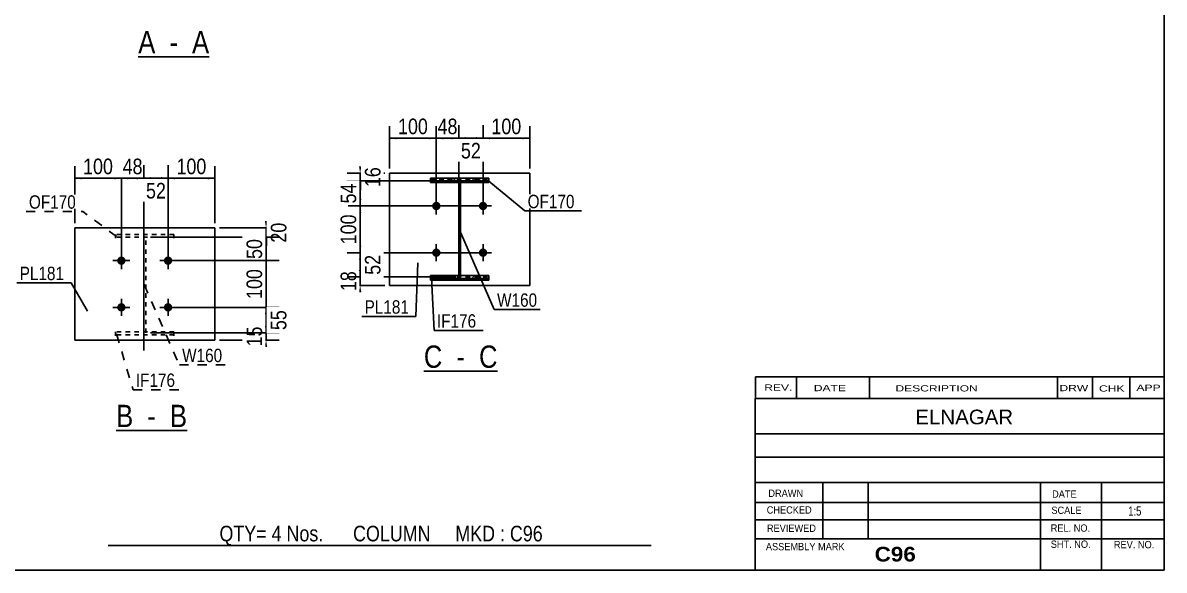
# Model space of a CAD drawing. Header units: millimetres. Extents: x -231 to 171, y -191 to 86.
# Drawn here: x -73 to 171.4, y -191.4 to -74.3 of the extents above; entities that cross this region are included whole.
import ezdxf

# ---------------------------------------------------------------- set-up
doc = ezdxf.new("R2010")
doc.units = ezdxf.units.MM
doc.linetypes.add('DXK_LINE_DOT1', pattern=[1.8814, 0.9407, -0.9407])
doc.linetypes.add('DXK_LINE_DOT2', pattern=[3.9198, 1.9599, -1.9599])
doc.styles.add('Arial', font='ARIAL.TTF', dxfattribs={"height": 0.2})
doc.styles.add('Arial Bold', font='ARIALBD.TTF', dxfattribs={"height": 0.2})
doc.styles.add('Arial Narrow', font='ARIALN.TTF', dxfattribs={"height": 0.2})

# ---------------------------------------------------------------- blocks, each defined once
blk = doc.blocks.new('Unknown-623535917-1209')
at = {"color": 5, "linetype": 'Continuous'}
for p, q in [((171.45, -191.45), (171.45, 85.55)), ((-228.55, -191.45), (171.45, -191.45))]:
    blk.add_line(p, q, dxfattribs=at)
blk = doc.blocks.new('Unknown-623535917-12 - 1282')
at = {"color": 7, "linetype": 'Continuous'}
blk.add_line((-48.23, -81.53), (-33.05, -81.53), dxfattribs=at)
at = {"color": 0, "linetype": 'Continuous'}
for points in [[(-44.57, -80.78), (-44.57, -75.78), (-48.23, -75.78), (-48.23, -80.78)], [(-38.21, -80.78), (-38.21, -75.78), (-43.07, -75.78), (-43.07, -80.78)], [(-33.05, -80.78), (-33.05, -75.78), (-36.71, -75.78), (-36.71, -80.78)]]:
    blk.add_wipeout(points, dxfattribs=at)
at = {"color": 6, "linetype": 'Continuous', "style": 'Arial Narrow'}
for s, height, p in [('A', 4.77, (-48.23, -80.78)), ('A', 4.77, (-36.71, -80.78)), (' - ', 4.772, (-43.07, -80.78))]:
    blk.add_text(s, height=height, dxfattribs=at).set_placement(p)
blk = doc.blocks.new('Unknown-623535917-13 - 1660')
at = {"color": 7, "linetype": 'Continuous'}
blk.add_line((-52.96, -161.57), (-37.79, -161.57), dxfattribs=at)
at = {"color": 0, "linetype": 'Continuous'}
for points in [[(-49.31, -160.82), (-49.31, -155.82), (-52.96, -155.82), (-52.96, -160.82)], [(-42.94, -160.82), (-42.94, -155.82), (-47.81, -155.82), (-47.81, -160.82)], [(-37.79, -160.82), (-37.79, -155.82), (-41.44, -155.82), (-41.44, -160.82)]]:
    blk.add_wipeout(points, dxfattribs=at)
at = {"color": 6, "linetype": 'Continuous', "style": 'Arial Narrow'}
for s, height, p in [('B', 4.77, (-52.96, -160.82)), ('B', 4.77, (-41.44, -160.82)), (' - ', 4.772, (-47.81, -160.82))]:
    blk.add_text(s, height=height, dxfattribs=at).set_placement(p)
blk = doc.blocks.new('Unknown-623535917-14 - 2284')
at = {"color": 7, "linetype": 'Continuous'}
blk.add_line((12.92, -148.88), (28.7, -148.88), dxfattribs=at)
at = {"color": 0, "linetype": 'Continuous'}
for points in [[(16.88, -148.13), (16.88, -143.13), (12.92, -143.13), (12.92, -148.13)], [(23.24, -148.13), (23.24, -143.13), (18.38, -143.13), (18.38, -148.13)], [(28.7, -148.13), (28.7, -143.13), (24.74, -143.13), (24.74, -148.13)]]:
    blk.add_wipeout(points, dxfattribs=at)
at = {"color": 6, "linetype": 'Continuous', "style": 'Arial Narrow'}
for s, height, p in [('C', 4.77, (12.92, -148.13)), ('C', 4.77, (24.74, -148.13)), (' - ', 4.772, (18.38, -148.13))]:
    blk.add_text(s, height=height, dxfattribs=at).set_placement(p)
blk = doc.blocks.new('Part-623535917-1679 - 1660')
at = {"color": 2, "linetype": 'Continuous'}
for p, q in [((-61.85, -118.19), (-31.85, -118.19)), ((-61.85, -118.19), (-61.85, -142.19)), ((-31.85, -118.19), (-31.85, -142.19)), ((-61.85, -142.19), (-31.85, -142.19))]:
    blk.add_line(p, q, dxfattribs=at)
blk = doc.blocks.new('Part-623535917-1668 - 1660')
at = {"color": 7, "linetype": 'DXK_LINE_DOT1'}
for p, q in [((-40.6, -119.6), (-53.1, -119.6)), ((-53.1, -119.6), (-53.1, -120.4)), ((-40.6, -120.4), (-40.6, -119.6)), ((-40.6, -120.19), (-53.1, -120.19))]:
    blk.add_line(p, q, dxfattribs=at)
blk = doc.blocks.new('Part-623535917-1673 - 1660')
at = {"color": 7, "linetype": 'DXK_LINE_DOT1'}
for p, q in [((-40.6, -140.46), (-53.1, -140.46)), ((-53.1, -140.46), (-53.1, -141.26)), ((-40.6, -141.05), (-53.1, -141.05)), ((-40.6, -141.26), (-40.6, -140.46))]:
    blk.add_line(p, q, dxfattribs=at)
blk = doc.blocks.new('Part-623535917-1685 - 1660')
at = {"color": 7, "linetype": 'DXK_LINE_DOT1'}
for p, q in [((-47.05, -120.19), (-47.05, -140.65)), ((-46.65, -140.65), (-46.65, -120.19)), ((-46.65, -140.45), (-47.05, -140.45))]:
    blk.add_line(p, q, dxfattribs=at)
blk = doc.blocks.new('Bolt-623535917-1687 - 1660')
at = {"linetype": 'Continuous'}
for points in [[(-52.75, -125.19, -1), (-50.95, -125.19, -1)], [(-42.75, -125.19, -1), (-40.95, -125.19, -1)], [(-52.75, -135.19, -1), (-50.95, -135.19, -1)], [(-42.75, -135.19, -1), (-40.95, -135.19, -1)]]:
    blk.add_hatch(color=3, dxfattribs=at).paths.add_polyline_path(points)
at = {"color": 3, "linetype": 'Continuous'}
for p, q in [((-51.85, -126.99), (-51.85, -123.39)), ((-41.85, -126.99), (-41.85, -123.39)), ((-53.65, -125.19), (-50.05, -125.19)), ((-43.65, -125.19), (-40.05, -125.19)), ((-51.85, -136.99), (-51.85, -133.39)), ((-41.85, -136.99), (-41.85, -133.39)), ((-53.65, -135.19), (-50.05, -135.19)), ((-43.65, -135.19), (-40.05, -135.19))]:
    blk.add_line(p, q, dxfattribs=at)
blk = doc.blocks.new('Part-623535917-2294 - 2284')
at = {"linetype": 'Continuous'}
h = blk.add_hatch(dxfattribs=at)
h.set_pattern_fill('', scale=0.3, style=0, pattern_type=0)
h.set_pattern_definition([(45, (20.3896, -108.1313), (-0.67352, 0.67352), [])])
h.paths.add_polyline_path([(20.79, -108.13), (20.39, -108.13), (20.39, -128.38), (20.79, -128.38)])
at = {"color": 7, "linetype": 'DXK_LINE_DOT1'}
for p, q in [((20.39, -128.75), (20.39, -108.13)), ((20.39, -108.49), (20.79, -108.49)), ((20.79, -128.75), (20.79, -108.13))]:
    blk.add_line(p, q, dxfattribs=at)
at = {"color": 2, "linetype": 'Continuous'}
for p, q in [((20.79, -108.13), (20.39, -108.13)), ((20.39, -108.13), (20.39, -128.38)), ((20.79, -128.38), (20.79, -108.13)), ((20.39, -128.38), (20.79, -128.38))]:
    blk.add_line(p, q, dxfattribs=at)
blk = doc.blocks.new('Part-623535917-2286 - 2284')
at = {"linetype": 'Continuous'}
h = blk.add_hatch(dxfattribs=at)
h.set_pattern_fill('', scale=0.3, style=0, pattern_type=0)
h.set_pattern_definition([(45, (14.3396, -128.3826), (-0.67352, 0.67352), [])])
h.paths.add_polyline_path([(26.84, -128.38), (14.34, -128.38), (14.34, -128.99), (26.84, -128.99)])
at = {"color": 7, "linetype": 'DXK_LINE_DOT1'}
for p, q in [((14.34, -128.99), (14.34, -128.38)), ((14.34, -128.75), (26.84, -128.75)), ((26.84, -128.99), (26.84, -128.38))]:
    blk.add_line(p, q, dxfattribs=at)
at = {"color": 2, "linetype": 'Continuous'}
for p, q in [((14.34, -128.99), (14.34, -128.38)), ((14.34, -128.38), (26.84, -128.38)), ((14.34, -129.34), (14.34, -128.99)), ((14.34, -128.99), (26.84, -128.99)), ((14.34, -129.34), (26.84, -129.34)), ((26.84, -128.99), (26.84, -128.38)), ((26.84, -129.34), (26.84, -128.99))]:
    blk.add_line(p, q, dxfattribs=at)
blk = doc.blocks.new('Part-623535917-2285 - 2284')
at = {"linetype": 'Continuous'}
h = blk.add_hatch(dxfattribs=at)
h.set_pattern_fill('', scale=0.3, style=0, pattern_type=0)
h.set_pattern_definition([(45, (14.3396, -107.5238), (-0.67352, 0.67352), [])])
h.paths.add_polyline_path([(26.84, -107.52), (14.34, -107.52), (14.34, -108.13), (26.84, -108.13)])
at = {"color": 7, "linetype": 'DXK_LINE_DOT1'}
for p, q in [((14.34, -107.89), (14.34, -107.52)), ((26.84, -107.52), (26.84, -108.13)), ((14.34, -108.13), (14.34, -107.89)), ((14.34, -107.89), (26.84, -107.89)), ((20.79, -108.48), (20.39, -108.48))]:
    blk.add_line(p, q, dxfattribs=at)
at = {"color": 2, "linetype": 'Continuous'}
for p, q in [((14.34, -108.13), (14.34, -107.52)), ((14.34, -107.52), (26.84, -107.52)), ((26.84, -108.13), (26.84, -107.52)), ((14.34, -108.13), (14.34, -108.48)), ((14.34, -108.13), (26.84, -108.13)), ((14.34, -108.48), (20.39, -108.48)), ((26.84, -108.48), (20.79, -108.48)), ((26.84, -108.13), (26.84, -108.48))]:
    blk.add_line(p, q, dxfattribs=at)
blk = doc.blocks.new('Bolt-623535917-2295 - 2284')
at = {"linetype": 'Continuous'}
for points in [[(14.69, -113.49, -1), (16.49, -113.49, -1)], [(24.69, -113.49, -1), (26.49, -113.49, -1)], [(14.69, -123.49, -1), (16.49, -123.49, -1)], [(24.69, -123.49, -1), (26.49, -123.49, -1)]]:
    blk.add_hatch(color=3, dxfattribs=at).paths.add_polyline_path(points)
at = {"color": 3, "linetype": 'Continuous'}
for p, q in [((15.59, -115.29), (15.59, -111.69)), ((25.59, -115.29), (25.59, -111.69)), ((17.39, -113.49), (13.79, -113.49)), ((27.39, -113.49), (23.79, -113.49)), ((15.59, -125.29), (15.59, -121.69)), ((25.59, -125.29), (25.59, -121.69)), ((17.39, -123.49), (13.79, -123.49)), ((27.39, -123.49), (23.79, -123.49))]:
    blk.add_line(p, q, dxfattribs=at)
blk = doc.blocks.new('Part-623535917-2287 - 2284')
at = {"color": 2, "linetype": 'Continuous'}
for p, q in [((5.59, -106.49), (35.59, -106.49)), ((5.59, -106.49), (5.59, -130.49)), ((35.59, -130.49), (35.59, -106.49)), ((5.59, -130.49), (35.59, -130.49))]:
    blk.add_line(p, q, dxfattribs=at)
blk = doc.blocks.new('StraightDimension-623535917-1742 - 1660')
at = {"linetype": 'Continuous'}
for points in [[(-60.35, -107.79), (-61.85, -107.54), (-60.35, -107.29)], [(-53.35, -107.29), (-51.85, -107.54), (-53.35, -107.79)]]:
    blk.add_hatch(color=4, dxfattribs=at).paths.add_polyline_path(points)
at = {"color": 4, "linetype": 'Continuous'}
for p, q in [((-61.85, -117.19), (-61.85, -104.94)), ((-51.85, -124.19), (-51.85, -104.94)), ((-61.85, -107.54), (-51.85, -107.54))]:
    blk.add_line(p, q, dxfattribs=at)
at = {"color": 0}
blk.add_wipeout([(-52.95, -107.39), (-52.95, -102.49), (-60.75, -102.49), (-60.75, -107.39)], dxfattribs=at)
at = {"color": 4, "style": 'Arial Narrow'}
blk.add_text('100', height=3.34, dxfattribs=at).set_placement((-60.05, -106.69))
blk = doc.blocks.new('StraightDimension-623535917-1752 - 1660')
at = {"linetype": 'Continuous'}
for points in [[(-50.35, -107.79), (-51.85, -107.54), (-50.35, -107.29)], [(-48.55, -107.29), (-47.05, -107.54), (-48.55, -107.79)]]:
    blk.add_hatch(color=4, dxfattribs=at).paths.add_polyline_path(points)
at = {"color": 4, "linetype": 'Continuous'}
for p, q in [((-51.85, -124.19), (-51.85, -104.94)), ((-47.05, -144.43), (-47.05, -104.94)), ((-51.85, -107.54), (-47.05, -107.54))]:
    blk.add_line(p, q, dxfattribs=at)
at = {"color": 0}
blk.add_wipeout([(-46.62, -107.39), (-46.62, -102.49), (-52.28, -102.49), (-52.28, -107.39)], dxfattribs=at)
at = {"color": 4, "style": 'Arial Narrow'}
blk.add_text('48', height=3.34, dxfattribs=at).set_placement((-51.58, -106.69))
blk = doc.blocks.new('StraightDimension-623535917-2607 - 1660')
at = {"linetype": 'Continuous'}
for points in [[(-20.62, -139.15), (-20.87, -140.65), (-21.12, -139.15)], [(-21.12, -143.69), (-20.87, -142.19), (-20.62, -143.69)]]:
    blk.add_hatch(color=4, dxfattribs=at).paths.add_polyline_path(points)
at = {"color": 4, "linetype": 'Continuous'}
for p, q in [((-45.65, -140.65), (-18.07, -140.65)), ((-20.87, -142.19), (-20.87, -140.65)), ((-30.85, -142.19), (-18.07, -142.19))]:
    blk.add_line(p, q, dxfattribs=at)
at = {"color": 0}
blk.add_wipeout([(-21.02, -138.59), (-25.92, -138.59), (-25.92, -144.26), (-21.02, -144.26)], dxfattribs=at)
at = {"color": 4, "style": 'Arial Narrow'}
blk.add_text('15', height=3.34, rotation=90.0002, dxfattribs=at).set_placement((-21.72, -143.56))
blk = doc.blocks.new('StraightDimension-623535917-1763 - 1660')
at = {"linetype": 'Continuous'}
for points in [[(-45.55, -107.79), (-47.05, -107.54), (-45.55, -107.29)], [(-43.35, -107.29), (-41.85, -107.54), (-43.35, -107.79)]]:
    blk.add_hatch(color=4, dxfattribs=at).paths.add_polyline_path(points)
at = {"color": 4, "linetype": 'Continuous'}
for p, q in [((-47.05, -144.43), (-47.05, -104.74)), ((-41.85, -124.19), (-41.85, -104.74)), ((-47.05, -107.54), (-41.85, -107.54))]:
    blk.add_line(p, q, dxfattribs=at)
at = {"color": 0}
blk.add_wipeout([(-41.62, -112.59), (-41.62, -107.69), (-47.28, -107.69), (-47.28, -112.59)], dxfattribs=at)
at = {"color": 4, "style": 'Arial Narrow'}
blk.add_text('52', height=3.34, dxfattribs=at).set_placement((-46.58, -111.89))
blk = doc.blocks.new('StraightDimension-623535917-1774 - 1660')
at = {"linetype": 'Continuous'}
for points in [[(-40.35, -107.79), (-41.85, -107.54), (-40.35, -107.29)], [(-33.35, -107.29), (-31.85, -107.54), (-33.35, -107.79)]]:
    blk.add_hatch(color=4, dxfattribs=at).paths.add_polyline_path(points)
at = {"color": 4, "linetype": 'Continuous'}
for p, q in [((-41.85, -124.19), (-41.85, -104.94)), ((-31.85, -117.19), (-31.85, -104.94)), ((-41.85, -107.54), (-31.85, -107.54))]:
    blk.add_line(p, q, dxfattribs=at)
at = {"color": 0}
blk.add_wipeout([(-32.95, -107.39), (-32.95, -102.49), (-40.75, -102.49), (-40.75, -107.39)], dxfattribs=at)
at = {"color": 4, "style": 'Arial Narrow'}
blk.add_text('100', height=3.34, dxfattribs=at).set_placement((-40.05, -106.69))
blk = doc.blocks.new('StraightDimension-623535917-2603 - 1660')
at = {"linetype": 'Continuous'}
for points in [[(-20.62, -116.69), (-20.87, -118.19), (-21.12, -116.69)], [(-21.12, -121.69), (-20.87, -120.19), (-20.62, -121.69)]]:
    blk.add_hatch(color=4, dxfattribs=at).paths.add_polyline_path(points)
at = {"color": 4, "linetype": 'Continuous'}
for p, q in [((-30.85, -118.19), (-18.27, -118.19)), ((-20.87, -120.19), (-20.87, -118.19)), ((-45.65, -120.19), (-18.27, -120.19))]:
    blk.add_line(p, q, dxfattribs=at)
at = {"color": 0}
blk.add_wipeout([(-15.82, -116.36), (-20.72, -116.36), (-20.72, -122.03), (-15.82, -122.03)], dxfattribs=at)
at = {"color": 4, "style": 'Arial Narrow'}
blk.add_text('20', height=3.34, rotation=90.0002, dxfattribs=at).set_placement((-16.52, -121.33))
blk = doc.blocks.new('StraightDimension-623535917-2604 - 1660')
at = {"linetype": 'Continuous'}
for points in [[(-21.12, -121.69), (-20.87, -120.19), (-20.62, -121.69)], [(-20.62, -123.69), (-20.87, -125.19), (-21.12, -123.69)]]:
    blk.add_hatch(color=4, dxfattribs=at).paths.add_polyline_path(points)
at = {"color": 4, "linetype": 'Continuous'}
for p, q in [((-45.65, -120.19), (-18.07, -120.19)), ((-20.87, -125.19), (-20.87, -120.19)), ((-40.85, -125.19), (-18.07, -125.19))]:
    blk.add_line(p, q, dxfattribs=at)
at = {"color": 0}
blk.add_wipeout([(-21.02, -119.86), (-25.92, -119.86), (-25.92, -125.53), (-21.02, -125.53)], dxfattribs=at)
at = {"color": 4, "style": 'Arial Narrow'}
blk.add_text('50', height=3.34, rotation=90.0002, dxfattribs=at).set_placement((-21.72, -124.83))
blk = doc.blocks.new('StraightDimension-623535917-2605 - 1660')
at = {"linetype": 'Continuous'}
for points in [[(-21.12, -126.69), (-20.87, -125.19), (-20.62, -126.69)], [(-20.62, -133.69), (-20.87, -135.19), (-21.12, -133.69)]]:
    blk.add_hatch(color=4, dxfattribs=at).paths.add_polyline_path(points)
at = {"color": 4, "linetype": 'Continuous'}
for p, q in [((-40.85, -125.19), (-18.07, -125.19)), ((-20.87, -135.19), (-20.87, -125.19)), ((-40.85, -135.19), (-18.07, -135.19))]:
    blk.add_line(p, q, dxfattribs=at)
at = {"color": 0}
blk.add_wipeout([(-21.02, -126.29), (-25.92, -126.29), (-25.92, -134.09), (-21.02, -134.09)], dxfattribs=at)
at = {"color": 4, "style": 'Arial Narrow'}
blk.add_text('100', height=3.34, rotation=90.0002, dxfattribs=at).set_placement((-21.72, -133.39))
blk = doc.blocks.new('StraightDimension-623535917-2606 - 1660')
at = {"linetype": 'Continuous'}
for points in [[(-21.12, -136.69), (-20.87, -135.19), (-20.62, -136.69)], [(-20.62, -139.15), (-20.87, -140.65), (-21.12, -139.15)]]:
    blk.add_hatch(color=4, dxfattribs=at).paths.add_polyline_path(points)
at = {"color": 4, "linetype": 'Continuous'}
for p, q in [((-40.85, -135.19), (-18.27, -135.19)), ((-20.87, -140.65), (-20.87, -135.19)), ((-45.65, -140.65), (-18.27, -140.65))]:
    blk.add_line(p, q, dxfattribs=at)
at = {"color": 0}
blk.add_wipeout([(-15.82, -135.09), (-20.72, -135.09), (-20.72, -140.76), (-15.82, -140.76)], dxfattribs=at)
at = {"color": 4, "style": 'Arial Narrow'}
blk.add_text('55', height=3.34, rotation=90.0002, dxfattribs=at).set_placement((-16.52, -140.06))
blk = doc.blocks.new('StraightDimension-623535917-2429 - 2284')
at = {"linetype": 'Continuous'}
for points in [[(-0.47, -127.19), (-0.72, -128.69), (-0.97, -127.19)], [(-0.97, -131.99), (-0.72, -130.49), (-0.47, -131.99)]]:
    blk.add_hatch(color=4, dxfattribs=at).paths.add_polyline_path(points)
at = {"color": 4, "linetype": 'Continuous'}
for p, q in [((19.79, -128.69), (-3.32, -128.69)), ((-0.72, -130.49), (-0.72, -128.69)), ((4.59, -130.49), (-3.32, -130.49))]:
    blk.add_line(p, q, dxfattribs=at)
at = {"color": 0}
blk.add_wipeout([(-0.87, -126.76), (-5.77, -126.76), (-5.77, -132.42), (-0.87, -132.42)], dxfattribs=at)
at = {"color": 4, "style": 'Arial Narrow'}
blk.add_text('18', height=3.34, rotation=90.0002, dxfattribs=at).set_placement((-1.57, -131.72))
blk = doc.blocks.new('StraightDimension-623535917-2342 - 2284')
at = {"linetype": 'Continuous'}
for points in [[(27.09, -99.22), (25.59, -98.97), (27.09, -98.72)], [(34.09, -98.72), (35.59, -98.97), (34.09, -99.22)]]:
    blk.add_hatch(color=4, dxfattribs=at).paths.add_polyline_path(points)
at = {"color": 4, "linetype": 'Continuous'}
for p, q in [((25.59, -112.49), (25.59, -96.37)), ((35.59, -105.49), (35.59, -96.37)), ((25.59, -98.97), (35.59, -98.97))]:
    blk.add_line(p, q, dxfattribs=at)
at = {"color": 0}
blk.add_wipeout([(34.49, -98.82), (34.49, -93.92), (26.69, -93.92), (26.69, -98.82)], dxfattribs=at)
at = {"color": 4, "style": 'Arial Narrow'}
blk.add_text('100', height=3.34, dxfattribs=at).set_placement((27.39, -98.12))
blk = doc.blocks.new('StraightDimension-623535917-2344 - 2284')
at = {"linetype": 'Continuous'}
for points in [[(17.09, -99.22), (15.59, -98.97), (17.09, -98.72)], [(18.89, -98.72), (20.39, -98.97), (18.89, -99.22)]]:
    blk.add_hatch(color=4, dxfattribs=at).paths.add_polyline_path(points)
at = {"color": 4, "linetype": 'Continuous'}
for p, q in [((15.59, -112.49), (15.59, -96.37)), ((20.39, -108.28), (20.39, -96.37)), ((15.59, -98.97), (20.39, -98.97))]:
    blk.add_line(p, q, dxfattribs=at)
at = {"color": 0}
blk.add_wipeout([(20.82, -98.82), (20.82, -93.92), (15.16, -93.92), (15.16, -98.82)], dxfattribs=at)
at = {"color": 4, "style": 'Arial Narrow'}
blk.add_text('48', height=3.34, dxfattribs=at).set_placement((15.86, -98.12))
blk = doc.blocks.new('StraightDimension-623535917-2343 - 2284')
at = {"linetype": 'Continuous'}
for points in [[(21.89, -99.22), (20.39, -98.97), (21.89, -98.72)], [(24.09, -98.72), (25.59, -98.97), (24.09, -99.22)]]:
    blk.add_hatch(color=4, dxfattribs=at).paths.add_polyline_path(points)
at = {"color": 4, "linetype": 'Continuous'}
for p, q in [((20.39, -108.28), (20.39, -96.17)), ((25.59, -112.49), (25.59, -96.17)), ((20.39, -98.97), (25.59, -98.97))]:
    blk.add_line(p, q, dxfattribs=at)
at = {"color": 0}
blk.add_wipeout([(25.82, -104.02), (25.82, -99.12), (20.16, -99.12), (20.16, -104.02)], dxfattribs=at)
at = {"color": 4, "style": 'Arial Narrow'}
blk.add_text('52', height=3.34, dxfattribs=at).set_placement((20.86, -103.32))
blk = doc.blocks.new('StraightDimension-623535917-2345 - 2284')
at = {"linetype": 'Continuous'}
for points in [[(7.09, -99.22), (5.59, -98.97), (7.09, -98.72)], [(14.09, -98.72), (15.59, -98.97), (14.09, -99.22)]]:
    blk.add_hatch(color=4, dxfattribs=at).paths.add_polyline_path(points)
at = {"color": 4, "linetype": 'Continuous'}
for p, q in [((5.59, -105.49), (5.59, -96.37)), ((15.59, -112.49), (15.59, -96.37)), ((5.59, -98.97), (15.59, -98.97))]:
    blk.add_line(p, q, dxfattribs=at)
at = {"color": 0}
blk.add_wipeout([(14.49, -98.82), (14.49, -93.92), (6.69, -93.92), (6.69, -98.82)], dxfattribs=at)
at = {"color": 4, "style": 'Arial Narrow'}
blk.add_text('100', height=3.34, dxfattribs=at).set_placement((7.39, -98.12))
blk = doc.blocks.new('StraightDimension-623535917-2425 - 2284')
at = {"linetype": 'Continuous'}
for points in [[(-0.47, -104.99), (-0.72, -106.49), (-0.97, -104.99)], [(-0.97, -109.63), (-0.72, -108.13), (-0.47, -109.63)]]:
    blk.add_hatch(color=4, dxfattribs=at).paths.add_polyline_path(points)
at = {"color": 4, "linetype": 'Continuous'}
for p, q in [((4.59, -106.49), (-3.52, -106.49)), ((-0.72, -108.13), (-0.72, -106.49)), ((19.79, -108.13), (-3.52, -108.13))]:
    blk.add_line(p, q, dxfattribs=at)
at = {"color": 0}
blk.add_wipeout([(4.33, -104.48), (-0.57, -104.48), (-0.57, -110.15), (4.33, -110.15)], dxfattribs=at)
at = {"color": 4, "style": 'Arial Narrow'}
blk.add_text('16', height=3.34, rotation=90.0002, dxfattribs=at).set_placement((3.63, -109.45))
blk = doc.blocks.new('StraightDimension-623535917-2426 - 2284')
at = {"linetype": 'Continuous'}
for points in [[(-0.97, -109.63), (-0.72, -108.13), (-0.47, -109.63)], [(-0.47, -111.99), (-0.72, -113.49), (-0.97, -111.99)]]:
    blk.add_hatch(color=4, dxfattribs=at).paths.add_polyline_path(points)
at = {"color": 4, "linetype": 'Continuous'}
for p, q in [((19.79, -108.13), (-3.32, -108.13)), ((-0.72, -113.49), (-0.72, -108.13)), ((24.59, -113.49), (-3.32, -113.49))]:
    blk.add_line(p, q, dxfattribs=at)
at = {"color": 0}
blk.add_wipeout([(-0.87, -107.98), (-5.77, -107.98), (-5.77, -113.65), (-0.87, -113.65)], dxfattribs=at)
at = {"color": 4, "style": 'Arial Narrow'}
blk.add_text('54', height=3.34, rotation=90.0002, dxfattribs=at).set_placement((-1.57, -112.95))
blk = doc.blocks.new('StraightDimension-623535917-2427 - 2284')
at = {"linetype": 'Continuous'}
for points in [[(-0.97, -114.99), (-0.72, -113.49), (-0.47, -114.99)], [(-0.47, -121.99), (-0.72, -123.49), (-0.97, -121.99)]]:
    blk.add_hatch(color=4, dxfattribs=at).paths.add_polyline_path(points)
at = {"color": 4, "linetype": 'Continuous'}
for p, q in [((24.59, -113.49), (-3.32, -113.49)), ((-0.72, -123.49), (-0.72, -113.49)), ((24.59, -123.49), (-3.32, -123.49))]:
    blk.add_line(p, q, dxfattribs=at)
at = {"color": 0}
blk.add_wipeout([(-0.87, -114.6), (-5.77, -114.6), (-5.77, -122.39), (-0.87, -122.39)], dxfattribs=at)
at = {"color": 4, "style": 'Arial Narrow'}
blk.add_text('100', height=3.34, rotation=90.0002, dxfattribs=at).set_placement((-1.57, -121.69))
blk = doc.blocks.new('StraightDimension-623535917-2428 - 2284')
at = {"linetype": 'Continuous'}
for points in [[(-0.97, -124.99), (-0.72, -123.49), (-0.47, -124.99)], [(-0.47, -127.19), (-0.72, -128.69), (-0.97, -127.19)]]:
    blk.add_hatch(color=4, dxfattribs=at).paths.add_polyline_path(points)
at = {"color": 4, "linetype": 'Continuous'}
for p, q in [((24.59, -123.49), (-3.52, -123.49)), ((-0.72, -128.69), (-0.72, -123.49)), ((19.79, -128.69), (-3.52, -128.69))]:
    blk.add_line(p, q, dxfattribs=at)
at = {"color": 0}
blk.add_wipeout([(4.33, -123.26), (-0.57, -123.26), (-0.57, -128.92), (4.33, -128.92)], dxfattribs=at)
at = {"color": 4, "style": 'Arial Narrow'}
blk.add_text('52', height=3.34, rotation=90.0002, dxfattribs=at).set_placement((3.63, -128.22))
blk = doc.blocks.new('CBS_CALLOFF-623535917-2700')
at = {"color": 7, "linetype": 'Continuous'}
blk.add_line((-54.67, -186.18), (61.56, -186.2), dxfattribs=at)
at = {"color": 3, "linetype": 'Continuous', "style": 'Arial Narrow'}
blk.add_text('QTY= 4 Nos.      COLUMN     MKD : C96', height=3.3405, dxfattribs=at).set_placement((-30.85, -185.28))
blk = doc.blocks.new('CBS_NAME_BLOG-623535917-2701')
at = {"color": 7, "linetype": 'Continuous'}
for p, q in [((83.86, -154.69), (171.37, -154.69)), ((83.86, -191.4), (83.86, -154.7)), ((83.86, -162.23), (171.38, -162.23)), ((83.93, -167.29), (171.45, -167.29)), ((83.86, -172.66), (171.37, -172.66)), ((98.38, -184.76), (98.38, -172.66)), ((108.06, -184.74), (108.06, -172.67)), ((144.98, -191.4), (144.98, -172.67)), ((158.03, -191.4), (158.03, -172.66)), ((83.86, -176.96), (171.45, -176.94)), ((83.86, -180.7), (171.37, -180.7)), ((83.86, -184.75), (171.37, -184.75)), ((83.86, -191.45), (171.45, -191.45))]:
    blk.add_line(p, q, dxfattribs=at)
at = {"color": 3, "linetype": 'Continuous', "style": 'Arial'}
blk.add_text('ELNAGAR', height=3.133, dxfattribs=at).set_placement((118.18, -160.22))
at = {"color": 3, "linetype": 'Continuous'}
for s, height, style, width, p in [('DRAWN', 1.566, 'Arial', 0.9, (86.69, -175.77)), ('DATE', 1.566, 'Arial', 0.9, (147.45, -175.93)), ('CHECKED', 1.566, 'Arial', 0.9, (86.34, -179.34)), ('SCALE', 1.566, 'Arial', 0.9, (147.3, -179.41)), ('1:5', 1.957, 'Arial Narrow', 0.9, (163.75, -179.76)), ('REVIEWED', 1.566, 'Arial', 0.9, (86.38, -183.26)), ('REL. NO.', 1.566, 'Arial', 0.9, (147.16, -183.21)), ('ASSEMBLY MARK', 1.5663, 'Arial', 0.9, (86.16, -187.19)), ('SHT. NO.', 1.566, 'Arial', 0.9, (147.16, -186.67)), ('REV. NO.', 1.566, 'Arial', 0.9, (160.68, -186.76)), ('C96', 3.131, 'Arial Bold', 1.1, (109.44, -189.59))]:
    blk.add_text(s, height=height, dxfattribs=dict(at, style=style, width=width)).set_placement(p)
blk = doc.blocks.new('CBS_REVISION-623535917-2702')
at = {"color": 7, "linetype": 'Continuous'}
for p, q in [((83.94, -150.06), (83.94, -154.69)), ((83.94, -150.07), (171.44, -150.07)), ((92.74, -150.06), (92.74, -154.69)), ((108.33, -150.06), (108.33, -154.63)), ((148.59, -150.06), (148.59, -154.69)), ((156.13, -150.06), (156.13, -154.69)), ((164.08, -150.07), (164.08, -154.69)), ((83.94, -154.69), (171.44, -154.69))]:
    blk.add_line(p, q, dxfattribs=at)
at = {"color": 7, "style": 'Arial Narrow', "width": 1.7}
for s, height, p in [('REV.', 1.326, (85.8, -153.02)), ('DATE', 1.326, (96.42, -153.13)), ('DESCRIPTION', 1.3257, (113.9, -153.19)), ('DRW', 1.326, (149.02, -153.13)), ('CHK', 1.326, (157.5, -153.22)), ('APP', 1.326, (165.51, -153.06))]:
    blk.add_text(s, height=height, dxfattribs=at).set_placement(p)
blk = doc.blocks.new('Mark-623535917-1664 - 1660')
at = {"color": 7, "linetype": 'DXK_LINE_DOT2'}
blk.add_line((-52.9, -120.03), (-60.11, -114.67), dxfattribs=at)
at = {"color": 0}
blk.add_wipeout([(-61.61, -114.07), (-61.61, -111.07), (-71.65, -111.07), (-71.65, -114.07)], dxfattribs=at)
blk.add_wipeout([(-61.61, -114.07), (-61.61, -111.07), (-71.65, -111.07), (-71.65, -114.07)], dxfattribs=at)
at = {"color": 7, "linetype": 'DXK_LINE_DOT2'}
blk.add_line((-72.25, -114.67), (-60.11, -114.67), dxfattribs=at)
at = {"color": 3, "style": 'Arial Narrow'}
blk.add_text('OF170', height=2.863, dxfattribs=at).set_placement((-71.65, -114.07))
blk = doc.blocks.new('Mark-623535917-1669 - 1660')
at = {"color": 0}
blk.add_wipeout([(-40.36, -152.22), (-40.36, -149.22), (-48.76, -149.22), (-48.76, -152.22)], dxfattribs=at)
blk.add_wipeout([(-40.36, -152.22), (-40.36, -149.22), (-48.76, -149.22), (-48.76, -152.22)], dxfattribs=at)
at = {"color": 7, "linetype": 'DXK_LINE_DOT2'}
for p, q in [((-52.9, -140.88), (-49.36, -152.82)), ((-49.36, -152.82), (-38.86, -152.82))]:
    blk.add_line(p, q, dxfattribs=at)
at = {"color": 3, "style": 'Arial Narrow'}
blk.add_text('IF176', height=2.863, dxfattribs=at).set_placement((-48.76, -152.22))
blk = doc.blocks.new('Mark-623535917-1681 - 1660')
at = {"color": 0}
blk.add_wipeout([(-30.25, -146.91), (-30.25, -143.91), (-38.84, -143.91), (-38.84, -146.91)], dxfattribs=at)
blk.add_wipeout([(-30.25, -146.91), (-30.25, -143.91), (-38.84, -143.91), (-38.84, -146.91)], dxfattribs=at)
at = {"color": 7, "linetype": 'DXK_LINE_DOT2'}
for p, q in [((-46.94, -130.32), (-39.44, -147.51)), ((-39.44, -147.51), (-29.65, -147.51))]:
    blk.add_line(p, q, dxfattribs=at)
at = {"color": 3, "style": 'Arial Narrow'}
blk.add_text('W160', height=2.863, dxfattribs=at).set_placement((-38.84, -146.91))
blk = doc.blocks.new('Mark-623535917-1675 - 1660')
at = {"color": 7, "linetype": 'Continuous'}
blk.add_line((-59.13, -136.02), (-62.63, -129.96), dxfattribs=at)
at = {"color": 0}
blk.add_wipeout([(-64.13, -129.36), (-64.13, -126.36), (-73.63, -126.36), (-73.63, -129.36)], dxfattribs=at)
blk.add_wipeout([(-64.13, -129.36), (-64.13, -126.36), (-73.63, -126.36), (-73.63, -129.36)], dxfattribs=at)
at = {"color": 7, "linetype": 'Continuous'}
blk.add_line((-74.23, -129.96), (-62.63, -129.96), dxfattribs=at)
at = {"color": 3, "style": 'Arial Narrow'}
blk.add_text('PL181', height=2.863, dxfattribs=at).set_placement((-73.63, -129.36))
blk = doc.blocks.new('Mark-623535917-2472 - 2284')
at = {"color": 0}
blk.add_wipeout([(24.12, -139.53), (24.12, -136.53), (15.72, -136.53), (15.72, -139.53)], dxfattribs=at)
blk.add_wipeout([(24.12, -139.53), (24.12, -136.53), (15.72, -136.53), (15.72, -139.53)], dxfattribs=at)
at = {"color": 7, "linetype": 'Continuous'}
for p, q in [((14.57, -128.84), (15.12, -140.13)), ((15.12, -140.13), (25.62, -140.13))]:
    blk.add_line(p, q, dxfattribs=at)
at = {"color": 3, "style": 'Arial Narrow'}
blk.add_text('IF176', height=2.863, dxfattribs=at).set_placement((15.72, -139.53))
blk = doc.blocks.new('Mark-623535917-2475 - 2284')
at = {"color": 7, "linetype": 'Continuous'}
blk.add_line((11.62, -125.66), (11.23, -137.14), dxfattribs=at)
at = {"color": 0}
blk.add_wipeout([(9.73, -136.54), (9.73, -133.54), (0.23, -133.54), (0.23, -136.54)], dxfattribs=at)
blk.add_wipeout([(9.73, -136.54), (9.73, -133.54), (0.23, -133.54), (0.23, -136.54)], dxfattribs=at)
at = {"color": 7, "linetype": 'Continuous'}
blk.add_line((-0.37, -137.14), (11.23, -137.14), dxfattribs=at)
at = {"color": 3, "style": 'Arial Narrow'}
blk.add_text('PL181', height=2.863, dxfattribs=at).set_placement((0.23, -136.54))
blk = doc.blocks.new('Mark-623535917-2478 - 2284')
at = {"color": 0}
blk.add_wipeout([(37.19, -135.06), (37.19, -132.06), (28.6, -132.06), (28.6, -135.06)], dxfattribs=at)
blk.add_wipeout([(37.19, -135.06), (37.19, -132.06), (28.6, -132.06), (28.6, -135.06)], dxfattribs=at)
at = {"color": 7, "linetype": 'Continuous'}
for p, q in [((20.5, -118.47), (28, -135.66)), ((28, -135.66), (37.79, -135.66))]:
    blk.add_line(p, q, dxfattribs=at)
at = {"color": 3, "style": 'Arial Narrow'}
blk.add_text('W160', height=2.863, dxfattribs=at).set_placement((28.6, -135.06))
blk = doc.blocks.new('Mark-623535917-2486 - 2284')
at = {"color": 0}
blk.add_wipeout([(45.19, -113.96), (45.19, -110.96), (35.14, -110.96), (35.14, -113.96)], dxfattribs=at)
blk.add_wipeout([(45.19, -113.96), (45.19, -110.96), (35.14, -110.96), (35.14, -113.96)], dxfattribs=at)
at = {"color": 7, "linetype": 'Continuous'}
for p, q in [((26.83, -108.18), (34.54, -114.56)), ((34.54, -114.56), (46.69, -114.56))]:
    blk.add_line(p, q, dxfattribs=at)
at = {"color": 3, "style": 'Arial Narrow'}
blk.add_text('OF170', height=2.863, dxfattribs=at).set_placement((35.14, -113.96))

msp = doc.modelspace()

# ---------------------------------------------------------------- block references
for name in ['Unknown-623535917-1209', 'Part-623535917-2287 - 2284', 'Part-623535917-2285 - 2284', 'Part-623535917-2294 - 2284', 'Bolt-623535917-2295 - 2284', 'Part-623535917-1679 - 1660', 'Part-623535917-1668 - 1660', 'Part-623535917-1685 - 1660', 'Bolt-623535917-1687 - 1660', 'Part-623535917-2286 - 2284', 'Part-623535917-1673 - 1660', 'CBS_REVISION-623535917-2702', 'CBS_NAME_BLOG-623535917-2701', 'CBS_CALLOFF-623535917-2700']:
    msp.add_blockref(name, (0, 0))

# ---------------------------------------------------------------- next in the draw order: block references
for name in ['Unknown-623535917-12 - 1282', 'StraightDimension-623535917-2344 - 2284', 'StraightDimension-623535917-2342 - 2284', 'StraightDimension-623535917-1742 - 1660', 'Mark-623535917-1675 - 1660', 'StraightDimension-623535917-2429 - 2284', 'Unknown-623535917-14 - 2284', 'Unknown-623535917-13 - 1660']:
    msp.add_blockref(name, (0, 0))

# ---------------------------------------------------------------- next in the draw order: block references
for name in ['StraightDimension-623535917-2345 - 2284', 'StraightDimension-623535917-2343 - 2284', 'StraightDimension-623535917-1752 - 1660']:
    msp.add_blockref(name, (0, 0))

# ---------------------------------------------------------------- next in the draw order: block references
for name in ['StraightDimension-623535917-2425 - 2284', 'Mark-623535917-2486 - 2284', 'Mark-623535917-1664 - 1660', 'StraightDimension-623535917-2607 - 1660']:
    msp.add_blockref(name, (0, 0))

# ---------------------------------------------------------------- next in the draw order: block references
for name in ['StraightDimension-623535917-1763 - 1660', 'StraightDimension-623535917-2426 - 2284']:
    msp.add_blockref(name, (0, 0))

# ---------------------------------------------------------------- next in the draw order: block references
for name in ['StraightDimension-623535917-1774 - 1660', 'StraightDimension-623535917-2427 - 2284']:
    msp.add_blockref(name, (0, 0))

# ---------------------------------------------------------------- next in the draw order: block references
for name in ['StraightDimension-623535917-2603 - 1660', 'StraightDimension-623535917-2428 - 2284']:
    msp.add_blockref(name, (0, 0))

# ---------------------------------------------------------------- next in the draw order: block references
for name in ['StraightDimension-623535917-2604 - 1660', 'Mark-623535917-2475 - 2284', 'Mark-623535917-2472 - 2284']:
    msp.add_blockref(name, (0, 0))

# ---------------------------------------------------------------- next in the draw order: block references
for name in ['Mark-623535917-2478 - 2284', 'StraightDimension-623535917-2605 - 1660']:
    msp.add_blockref(name, (0, 0))

# ---------------------------------------------------------------- next in the draw order: block references
msp.add_blockref('StraightDimension-623535917-2606 - 1660', (0, 0))

# ---------------------------------------------------------------- next in the draw order: block references
msp.add_blockref('Mark-623535917-1669 - 1660', (0, 0))

# ---------------------------------------------------------------- next in the draw order: block references
msp.add_blockref('Mark-623535917-1681 - 1660', (0, 0))

doc.saveas('drawing.dxf')
